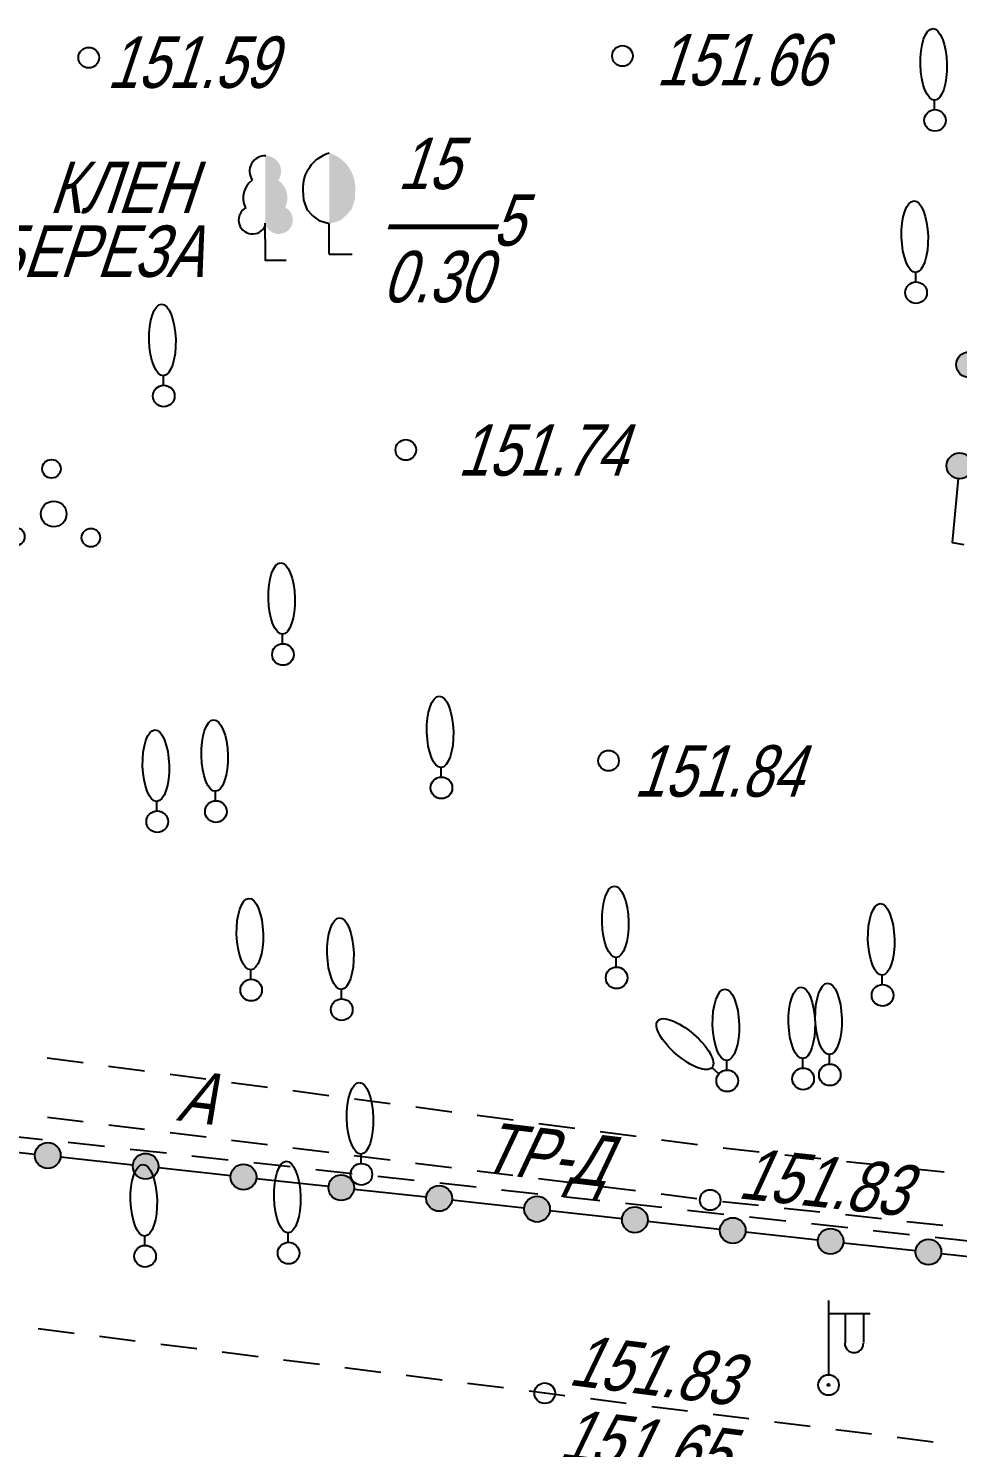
# Model space of a CAD drawing. Header units: metres. Extents: x 4400 to 4556, y 11262 to 11402.
# Drawn here: x 4476.61 to 4494.66, y 11345.81 to 11373.38 of the extents above; entities that cross this region are included whole.
import ezdxf
from ezdxf.enums import TextEntityAlignment as Align

# ---------------------------------------------------------------- set-up
doc = ezdxf.new("R2010")
doc.units = ezdxf.units.M
doc.header["$MEASUREMENT"] = 0
for name, color, linetype, lineweight in [('Горизонтали', 7, 'Continuous', 25), ('Граница улицы', 7, 'Continuous', 25), ('Леса и газоны', 7, 'Continuous', 25), ('Ограды', 7, 'Continuous', 25), ('Отдельно стоящее дерево', 7, 'Continuous', 25), ('Фонари', 7, 'Continuous', 25), ('Фонтаны', 7, 'Continuous', 25)]:
    doc.layers.add(name, color=color, linetype=linetype, lineweight=lineweight)
doc.styles.add('Style-RUSSIAN_1251 I 0.32289', font='RUSSIAN_1251.shx', dxfattribs={"oblique": 18.5})

# ---------------------------------------------------------------- blocks, each defined once
blk = doc.blocks.new('PIKET_141')
at = {"layer": 'Горизонтали', "color": 7, "linetype": 'Continuous', "lineweight": 25}
blk.add_arc((0, 0), 0.2, 0, 360, dxfattribs=at)
blk = doc.blocks.new('PIKET_142')
at = {"layer": 'Горизонтали', "color": 7, "linetype": 'Continuous', "lineweight": 25}
blk.add_arc((0, 0), 0.2, 0, 360, dxfattribs=at)
blk = doc.blocks.new('PIKET_153')
at = {"layer": 'Горизонтали', "color": 7, "linetype": 'Continuous', "lineweight": 25}
blk.add_arc((0, 0), 0.2, 0, 360, dxfattribs=at)
blk = doc.blocks.new('PIKET_165')
at = {"layer": 'Горизонтали', "color": 7, "linetype": 'Continuous', "lineweight": 25}
blk.add_arc((0, 0), 0.2, 0, 360, dxfattribs=at)
blk = doc.blocks.new('PIKET_166')
at = {"layer": 'Горизонтали', "color": 7, "linetype": 'Continuous', "lineweight": 25}
blk.add_arc((0, 0), 0.2, 0, 360, dxfattribs=at)
blk = doc.blocks.new('PIKET_197')
at = {"layer": 'Горизонтали', "color": 7, "linetype": 'Continuous', "lineweight": 25}
blk.add_arc((0, 0), 0.2, 0, 360, dxfattribs=at)
blk = doc.blocks.new('msdElementTypeLineString_55')
at = {"layer": 'Ограды', "linetype": 'Continuous', "lineweight": 25}
h = blk.add_hatch(color=7, dxfattribs=at)
edge = h.paths.add_edge_path()
edge.add_arc((0.577, 5.045), 0.25, 0, 360)
h = blk.add_hatch(color=7, dxfattribs=at)
edge = h.paths.add_edge_path()
edge.add_arc((0.391, 3.081), 0.25, 0, 360)
at = {"layer": 'Ограды', "color": 7, "linetype": 'Continuous', "lineweight": 25, "flags": 128}
blk.add_lwpolyline([(0.367, 2.832), (0.25, 1.594), (0.475, 1.552)], dxfattribs=at)
at = {"layer": 'Ограды', "color": 7, "linetype": 'Continuous', "lineweight": 25}
for centre in [(0.577, 5.045), (0.577, 5.045), (0.391, 3.081), (0.391, 3.081)]:
    blk.add_circle(centre, 0.25, dxfattribs=at)
blk = doc.blocks.new('KUST1_20')
at = {"layer": 'Отдельно стоящее дерево', "color": 7, "linetype": 'Continuous', "lineweight": 25}
for centre, radius in [((-0.044, 0.877), 0.18), ((0, 0), 0.25), ((-0.745, -0.439), 0.18), ((0.723, -0.461), 0.18)]:
    blk.add_arc(centre, radius, 0, 360, dxfattribs=at)
blk = doc.blocks.new('DEREVO_117')
at = {"layer": 'Отдельно стоящее дерево', "color": 7, "linetype": 'Continuous', "lineweight": 25, "flags": 128}
blk.add_lwpolyline([(-0.007, 0.21), (-0.007, 0.393)], dxfattribs=at)
at = {"layer": 'Отдельно стоящее дерево', "color": 7, "linetype": 'Continuous', "lineweight": 25}
blk.add_arc((0, 0), 0.21, 0, 359.99999, dxfattribs=at)
blk.add_ellipse((-0.0255, 1.088), major_axis=(-0.0185, 0.695), ratio=0.3698286, dxfattribs=at)
blk = doc.blocks.new('DEREVO_125')
at = {"layer": 'Отдельно стоящее дерево', "color": 7, "linetype": 'Continuous', "lineweight": 25, "flags": 128}
blk.add_lwpolyline([(-0.007, 0.21), (-0.007, 0.393)], dxfattribs=at)
at = {"layer": 'Отдельно стоящее дерево', "color": 7, "linetype": 'Continuous', "lineweight": 25}
blk.add_arc((0, 0), 0.21, 0, 359.99999, dxfattribs=at)
blk.add_ellipse((-0.0255, 1.088), major_axis=(-0.0185, 0.695), ratio=0.3698286, dxfattribs=at)
blk = doc.blocks.new('DEREVO_128')
at = {"layer": 'Отдельно стоящее дерево', "color": 7, "linetype": 'Continuous', "lineweight": 25, "flags": 128}
blk.add_lwpolyline([(-0.007, 0.21), (-0.007, 0.393)], dxfattribs=at)
at = {"layer": 'Отдельно стоящее дерево', "color": 7, "linetype": 'Continuous', "lineweight": 25}
blk.add_arc((0, 0), 0.21, 0, 360, dxfattribs=at)
blk.add_ellipse((-0.026, 1.088), major_axis=(-0.019, 0.695), ratio=0.369829, dxfattribs=at)
blk = doc.blocks.new('DEREVO_129')
at = {"layer": 'Отдельно стоящее дерево', "color": 7, "linetype": 'Continuous', "lineweight": 25, "flags": 128}
blk.add_lwpolyline([(-0.007, 0.21), (-0.007, 0.393)], dxfattribs=at)
at = {"layer": 'Отдельно стоящее дерево', "color": 7, "linetype": 'Continuous', "lineweight": 25}
blk.add_arc((0, 0), 0.21, 0, 359.99999, dxfattribs=at)
blk.add_ellipse((-0.0255, 1.088), major_axis=(-0.0185, 0.695), ratio=0.3698286, dxfattribs=at)
blk = doc.blocks.new('DEREVO_130')
at = {"layer": 'Отдельно стоящее дерево', "color": 7, "linetype": 'Continuous', "lineweight": 25, "flags": 128}
blk.add_lwpolyline([(-0.007, 0.21), (-0.007, 0.393)], dxfattribs=at)
at = {"layer": 'Отдельно стоящее дерево', "color": 7, "linetype": 'Continuous', "lineweight": 25}
blk.add_arc((0, 0), 0.21, 0, 359.99999, dxfattribs=at)
blk.add_ellipse((-0.0255, 1.088), major_axis=(-0.0185, 0.695), ratio=0.3698286, dxfattribs=at)
blk = doc.blocks.new('DEREVO_131')
at = {"layer": 'Отдельно стоящее дерево', "color": 7, "linetype": 'Continuous', "lineweight": 25, "flags": 128}
blk.add_lwpolyline([(-0.007, 0.21), (-0.007, 0.393)], dxfattribs=at)
at = {"layer": 'Отдельно стоящее дерево', "color": 7, "linetype": 'Continuous', "lineweight": 25}
blk.add_arc((0, 0), 0.21, 0, 359.99999, dxfattribs=at)
blk.add_ellipse((-0.0255, 1.088), major_axis=(-0.0185, 0.695), ratio=0.3698286, dxfattribs=at)
blk = doc.blocks.new('DEREVO_132')
at = {"layer": 'Отдельно стоящее дерево', "color": 7, "linetype": 'Continuous', "lineweight": 25, "flags": 128}
blk.add_lwpolyline([(-0.007, 0.21), (-0.007, 0.393)], dxfattribs=at)
at = {"layer": 'Отдельно стоящее дерево', "color": 7, "linetype": 'Continuous', "lineweight": 25}
blk.add_arc((0, 0), 0.21, 0, 359.99999, dxfattribs=at)
blk.add_ellipse((-0.0255, 1.088), major_axis=(-0.0185, 0.695), ratio=0.3698286, dxfattribs=at)
blk = doc.blocks.new('DEREVO_135')
at = {"layer": 'Отдельно стоящее дерево', "color": 7, "linetype": 'Continuous', "lineweight": 25, "flags": 128}
blk.add_lwpolyline([(-0.007, 0.21), (-0.007, 0.393)], dxfattribs=at)
at = {"layer": 'Отдельно стоящее дерево', "color": 7, "linetype": 'Continuous', "lineweight": 25}
blk.add_arc((0, 0), 0.21, 0, 359.99999, dxfattribs=at)
blk.add_ellipse((-0.0255, 1.088), major_axis=(-0.0185, 0.695), ratio=0.3698286, dxfattribs=at)
blk = doc.blocks.new('DEREVO_136')
at = {"layer": 'Отдельно стоящее дерево', "color": 7, "linetype": 'Continuous', "lineweight": 25, "flags": 128}
blk.add_lwpolyline([(-0.007, 0.21), (-0.007, 0.393)], dxfattribs=at)
at = {"layer": 'Отдельно стоящее дерево', "color": 7, "linetype": 'Continuous', "lineweight": 25}
blk.add_arc((0, 0), 0.21, 0, 359.99999, dxfattribs=at)
blk.add_ellipse((-0.0255, 1.088), major_axis=(-0.0185, 0.695), ratio=0.3698286, dxfattribs=at)
blk = doc.blocks.new('DEREVO_137')
at = {"layer": 'Отдельно стоящее дерево', "color": 7, "linetype": 'Continuous', "lineweight": 25, "flags": 128}
blk.add_lwpolyline([(-0.007, 0.21), (-0.007, 0.393)], dxfattribs=at)
at = {"layer": 'Отдельно стоящее дерево', "color": 7, "linetype": 'Continuous', "lineweight": 25}
blk.add_arc((0, 0), 0.21, 0, 359.99999, dxfattribs=at)
blk.add_ellipse((-0.0255, 1.088), major_axis=(-0.0185, 0.695), ratio=0.3698286, dxfattribs=at)
blk = doc.blocks.new('DEREVO_139')
at = {"layer": 'Отдельно стоящее дерево', "color": 7, "linetype": 'Continuous', "lineweight": 25, "flags": 128}
blk.add_lwpolyline([(-0.007, 0.21), (-0.007, 0.393)], dxfattribs=at)
at = {"layer": 'Отдельно стоящее дерево', "color": 7, "linetype": 'Continuous', "lineweight": 25}
blk.add_arc((0, 0), 0.21, 0, 359.99999, dxfattribs=at)
blk.add_ellipse((-0.0255, 1.088), major_axis=(-0.0185, 0.695), ratio=0.3698286, dxfattribs=at)
blk = doc.blocks.new('DEREVO_140')
at = {"layer": 'Отдельно стоящее дерево', "color": 7, "linetype": 'Continuous', "lineweight": 25, "flags": 128}
blk.add_lwpolyline([(-0.007, 0.21), (-0.007, 0.393)], dxfattribs=at)
at = {"layer": 'Отдельно стоящее дерево', "color": 7, "linetype": 'Continuous', "lineweight": 25}
blk.add_arc((0, 0), 0.21, 0, 359.99999, dxfattribs=at)
blk.add_ellipse((-0.0255, 1.088), major_axis=(-0.0185, 0.695), ratio=0.3698286, dxfattribs=at)
blk = doc.blocks.new('DEREVO_141')
at = {"layer": 'Отдельно стоящее дерево', "color": 7, "linetype": 'Continuous', "lineweight": 25, "flags": 128}
blk.add_lwpolyline([(-0.007, 0.21), (-0.007, 0.393)], dxfattribs=at)
at = {"layer": 'Отдельно стоящее дерево', "color": 7, "linetype": 'Continuous', "lineweight": 25}
blk.add_arc((0, 0), 0.21, 0, 359.99999, dxfattribs=at)
blk.add_ellipse((-0.0255, 1.088), major_axis=(-0.0185, 0.695), ratio=0.3698286, dxfattribs=at)
blk = doc.blocks.new('DEREVO_142')
at = {"layer": 'Отдельно стоящее дерево', "color": 7, "linetype": 'Continuous', "lineweight": 25, "flags": 128}
blk.add_lwpolyline([(-0.007, 0.21), (-0.007, 0.393)], dxfattribs=at)
at = {"layer": 'Отдельно стоящее дерево', "color": 7, "linetype": 'Continuous', "lineweight": 25}
blk.add_arc((0, 0), 0.21, 0, 359.99999, dxfattribs=at)
blk.add_ellipse((-0.0255, 1.088), major_axis=(-0.0185, 0.695), ratio=0.3698286, dxfattribs=at)
blk = doc.blocks.new('DEREVO_143')
at = {"layer": 'Отдельно стоящее дерево', "color": 7, "linetype": 'Continuous', "lineweight": 25, "flags": 128}
blk.add_lwpolyline([(-0.007, 0.21), (-0.007, 0.393)], dxfattribs=at)
at = {"layer": 'Отдельно стоящее дерево', "color": 7, "linetype": 'Continuous', "lineweight": 25}
blk.add_arc((0, 0), 0.21, 0, 360, dxfattribs=at)
blk.add_ellipse((-0.025, 1.088), major_axis=(-0.019, 0.695), ratio=0.369829, dxfattribs=at)
blk = doc.blocks.new('DEREVO_148')
at = {"layer": 'Отдельно стоящее дерево', "color": 7, "linetype": 'Continuous', "lineweight": 25, "flags": 128}
blk.add_lwpolyline([(-0.007, 0.21), (-0.007, 0.393)], dxfattribs=at)
at = {"layer": 'Отдельно стоящее дерево', "color": 7, "linetype": 'Continuous', "lineweight": 25}
blk.add_arc((0, 0), 0.21, 0, 359.99999, dxfattribs=at)
blk.add_ellipse((-0.0255, 1.088), major_axis=(-0.0185, 0.695), ratio=0.3698286, dxfattribs=at)
blk = doc.blocks.new('FONAR5_7')
at = {"layer": 'Фонари', "color": 7, "linetype": 'Continuous', "lineweight": 25}
for p, q in [((0.003, 0.2), (0.003, 1.641)), ((0.017, 1.388), (0.805, 1.388)), ((0.322, 1.371), (0.322, 0.816)), ((0.676, 1.378), (0.676, 0.823))]:
    blk.add_line(p, q, dxfattribs=at)
for centre, radius, start, end in [((0.496, 0.809), 0.181, 180, 0), ((0, 0), 0.2, 0, 360), ((0, 0), 0.02, 0, 360)]:
    blk.add_arc(centre, radius, start, end, dxfattribs=at)
blk = doc.blocks.new('DEREVO_162')
at = {"layer": 'Отдельно стоящее дерево', "color": 7, "linetype": 'Continuous', "lineweight": 25, "flags": 128}
blk.add_lwpolyline([(-0.007, 0.21), (-0.007, 0.393)], dxfattribs=at)
at = {"layer": 'Отдельно стоящее дерево', "color": 7, "linetype": 'Continuous', "lineweight": 25}
blk.add_arc((0, 0), 0.21, 0, 359.99999, dxfattribs=at)
blk.add_ellipse((-0.0255, 1.088), major_axis=(-0.0185, 0.695), ratio=0.3698286, dxfattribs=at)
blk = doc.blocks.new('DEREVO_163')
at = {"layer": 'Отдельно стоящее дерево', "color": 7, "linetype": 'Continuous', "lineweight": 25, "flags": 128}
blk.add_lwpolyline([(-0.007, 0.21), (-0.007, 0.393)], dxfattribs=at)
at = {"layer": 'Отдельно стоящее дерево', "color": 7, "linetype": 'Continuous', "lineweight": 25}
blk.add_arc((0, 0), 0.21, 0, 360, dxfattribs=at)
blk.add_ellipse((-0.025, 1.088), major_axis=(-0.019, 0.695), ratio=0.369829, dxfattribs=at)
blk = doc.blocks.new('LISTVL')
at = {"layer": 'Леса и газоны', "linetype": 'Continuous', "lineweight": 25}
blk.add_hatch(color=7, dxfattribs=at).paths.add_polyline_path([(0, 0.716, 1.560755), (0.385, 1.024), (0.388, 1.03, 0.363475), (0.254, 1.552), (0.254, 1.559, 0.605867), (0, 2.03)])
at = {"layer": 'Леса и газоны', "color": 7, "linetype": 'Continuous', "lineweight": 25}
blk.add_line((0.25, 0.511), (0.251, 0.511), dxfattribs=at)
at = {"layer": 'Леса и газоны', "color": 7, "linetype": 'Continuous', "lineweight": 25, "flags": 128}
for points in [[(0, 0.41), (0, 0.716)], [(0, 0.41), (0, 0), (0.403, 0)]]:
    blk.add_lwpolyline(points, dxfattribs=at)
at = {"layer": 'Леса и газоны', "color": 7, "linetype": 'Continuous', "lineweight": 25}
for centre, radius, start, end in [((-0.004, 1.728), 0.302, 87.9054, 214.1094), ((-0.01, 1.211), 0.42, 125.6529, 205.5526), ((-0.248, 0.781), 0.271, 117.6072, 335.8238)]:
    blk.add_arc(centre, radius, start, end, dxfattribs=at)
blk = doc.blocks.new('MLISTV')
at = {"layer": 'Леса и газоны', "linetype": 'Continuous', "lineweight": 25}
blk.add_hatch(color=7, dxfattribs=at).paths.add_polyline_path([(0, 0.59), (0.173, 0.641), (0.228, 0.669), (0.329, 0.758), (0.422, 0.856), (0.449, 0.903), (0.47, 0.98), (0.496, 1.053), (0.498, 1.062), (0.505, 1.248, 0.341141), (0, 1.97)])
at = {"layer": 'Леса и газоны', "color": 7, "linetype": 'Continuous', "lineweight": 25}
blk.add_line((0, 0), (0, 0.59), dxfattribs=at)
at = {"layer": 'Леса и газоны', "color": 7, "linetype": 'Continuous', "lineweight": 25, "flags": 128}
blk.add_lwpolyline([(0, 0.59), (-0.173, 0.641), (-0.329, 0.758), (-0.422, 0.856), (-0.47, 0.98), (-0.496, 1.053), (-0.506, 1.248), (-0.506, 1.248, -0.344174), (0, 1.97)], format="xyb", dxfattribs=at)
blk.add_lwpolyline([(0, 0), (0.443, 0)], dxfattribs=at)
blk = doc.blocks.new('msdElementTypeLineString_77')
at = {"layer": 'Граница улицы', "color": 7, "linetype": 'Continuous', "lineweight": 25}
for p, q in [((13.147, 4.138), (12.449, 4.231)), ((14.341, 3.979), (13.643, 4.072)), ((15.534, 3.82), (14.837, 3.913)), ((16.728, 3.66), (16.03, 3.754)), ((17.922, 3.501), (17.224, 3.594)), ((19.115, 3.342), (18.417, 3.435)), ((20.309, 3.183), (19.611, 3.276)), ((21.502, 3.024), (20.804, 3.117)), ((22.696, 2.865), (21.998, 2.958)), ((23.889, 2.706), (23.191, 2.799)), ((25.083, 2.547), (24.385, 2.64)), ((27.475, 2.274), (26.775, 2.349)), ((28.673, 2.144), (27.973, 2.22)), ((29.87, 2.014), (29.17, 2.09))]:
    blk.add_line(p, q, dxfattribs=at)
at = {"layer": 'Граница улицы', "color": 7, "linetype": 'Continuous', "lineweight": 25, "flags": 128}
blk.add_lwpolyline([(26.278, 2.403), (25.635, 2.473), (25.578, 2.48)], dxfattribs=at)
blk = doc.blocks.new('msdElementTypeLineString_82')
at = {"layer": 'Ограды', "linetype": 'Continuous', "lineweight": 25}
h = blk.add_hatch(color=7, dxfattribs=at)
edge = h.paths.add_edge_path()
edge.add_arc((5.002, 13.295), 0.25, 0, 360)
h = blk.add_hatch(color=7, dxfattribs=at)
edge = h.paths.add_edge_path()
edge.add_arc((6.903, 13.086), 0.25, 0, 360)
h = blk.add_hatch(color=7, dxfattribs=at)
edge = h.paths.add_edge_path()
edge.add_arc((8.804, 12.878), 0.25, 0, 360)
h = blk.add_hatch(color=7, dxfattribs=at)
edge = h.paths.add_edge_path()
edge.add_arc((10.704, 12.67), 0.25, 0, 360)
h = blk.add_hatch(color=7, dxfattribs=at)
edge = h.paths.add_edge_path()
edge.add_arc((12.605, 12.461), 0.25, 0, 360)
h = blk.add_hatch(color=7, dxfattribs=at)
edge = h.paths.add_edge_path()
edge.add_arc((14.506, 12.253), 0.25, 0, 360)
h = blk.add_hatch(color=7, dxfattribs=at)
edge = h.paths.add_edge_path()
edge.add_arc((16.406, 12.045), 0.25, 0, 360)
h = blk.add_hatch(color=7, dxfattribs=at)
edge = h.paths.add_edge_path()
edge.add_arc((18.307, 11.837), 0.25, 0, 360)
h = blk.add_hatch(color=7, dxfattribs=at)
edge = h.paths.add_edge_path()
edge.add_arc((20.208, 11.628), 0.25, 0, 360)
h = blk.add_hatch(color=7, dxfattribs=at)
edge = h.paths.add_edge_path()
edge.add_arc((22.108, 11.42), 0.25, 0, 360)
at = {"layer": 'Ограды', "color": 7, "linetype": 'Continuous', "lineweight": 25}
for p, q in [((3.35, 13.476), (4.753, 13.322)), ((5.251, 13.267), (6.654, 13.114)), ((7.151, 13.059), (8.555, 12.905)), ((9.052, 12.851), (10.455, 12.697)), ((10.953, 12.643), (12.356, 12.489)), ((12.853, 12.434), (14.257, 12.28)), ((14.754, 12.226), (16.157, 12.072)), ((16.654, 12.018), (18.058, 11.864)), ((18.555, 11.809), (19.959, 11.656)), ((20.456, 11.601), (21.859, 11.447)), ((22.356, 11.393), (23.76, 11.239))]:
    blk.add_line(p, q, dxfattribs=at)
for centre in [(5.002, 13.295), (5.002, 13.295), (6.903, 13.086), (6.903, 13.086), (8.804, 12.878), (8.804, 12.878), (10.704, 12.67), (10.704, 12.67), (12.605, 12.461), (12.605, 12.461), (14.506, 12.253), (14.506, 12.253), (16.406, 12.045), (16.406, 12.045), (18.307, 11.837), (18.307, 11.837), (20.208, 11.628), (20.208, 11.628), (22.108, 11.42), (22.108, 11.42)]:
    blk.add_circle(centre, 0.25, dxfattribs=at)
blk = doc.blocks.new('msdElementTypeShape_3')
at = {"layer": 'Граница улицы', "color": 7, "linetype": 'Continuous', "lineweight": 25}
for p, q in [((5.054, 13.842), (5.75, 13.755)), ((6.246, 13.693), (6.942, 13.606)), ((7.438, 13.543), (8.134, 13.456)), ((8.63, 13.394), (9.326, 13.307)), ((9.822, 13.245), (10.518, 13.158)), ((11.014, 13.096), (11.71, 13.009)), ((12.206, 12.947), (12.902, 12.86)), ((13.398, 12.798), (14.094, 12.711)), ((14.59, 12.649), (15.286, 12.562)), ((15.782, 12.5), (16.478, 12.413)), ((16.974, 12.35), (17.67, 12.263)), ((18.166, 12.205), (18.864, 12.13)), ((19.361, 12.076), (20.058, 12.001)), ((20.555, 11.947), (21.252, 11.871)), ((21.749, 11.817), (22.447, 11.742)), ((5.57, 9.64), (4.874, 9.729)), ((6.761, 9.489), (6.066, 9.577)), ((7.953, 9.337), (7.257, 9.426)), ((9.145, 9.186), (8.449, 9.274)), ((10.337, 9.034), (9.641, 9.123)), ((11.528, 8.883), (10.833, 8.971)), ((12.72, 8.731), (12.024, 8.82)), ((13.912, 8.58), (13.216, 8.668)), ((16.295, 8.279), (15.6, 8.366)), ((17.487, 8.129), (16.792, 8.216)), ((18.679, 7.979), (17.984, 8.067)), ((19.871, 7.829), (19.175, 7.917)), ((21.063, 7.679), (20.367, 7.767)), ((22.255, 7.529), (21.559, 7.617))]:
    blk.add_line(p, q, dxfattribs=at)
at = {"layer": 'Граница улицы', "color": 7, "linetype": 'Continuous', "lineweight": 25, "flags": 128}
blk.add_lwpolyline([(15.104, 8.429), (14.713, 8.478), (14.408, 8.517)], dxfattribs=at)
blk = doc.blocks.new('msdElementTypeLineString_94')
at = {"layer": 'Фонтаны', "color": 7, "linetype": 'Continuous', "lineweight": 25}
for p, q in [((52.403, 5.479), (53.109, 5.402)), ((53.606, 5.347), (54.312, 5.27)), ((54.809, 5.215), (55.515, 5.138)), ((56.012, 5.083), (56.718, 5.006)), ((57.215, 4.952), (57.921, 4.874)), ((58.418, 4.82), (59.124, 4.742)), ((59.621, 4.688), (60.327, 4.611)), ((60.824, 4.556), (61.53, 4.479)), ((62.027, 4.424), (62.733, 4.347)), ((63.23, 4.292), (63.936, 4.215)), ((64.433, 4.161), (65.139, 4.083)), ((65.636, 4.029), (66.342, 3.951)), ((66.839, 3.897), (67.545, 3.82)), ((68.043, 3.765), (68.749, 3.688)), ((69.246, 3.633), (69.952, 3.556)), ((70.449, 3.501), (71.155, 3.424))]:
    blk.add_line(p, q, dxfattribs=at)
blk = doc.blocks.new('msdElementTypeTextNode_11')
at = {"layer": 'Леса и газоны', "color": 7, "linetype": 'Continuous', "lineweight": 25, "style": 'Style-RUSSIAN_1251 I 0.32289', "oblique": 18.5, "width": 0.8}
for s, p in [(' 15', (0, 1.1)), ('——5', (0, 0)), ('0.30', (0, -1.1))]:
    blk.add_text(s, height=1, dxfattribs=at).set_placement(p, align=Align.MIDDLE_LEFT)

msp = doc.modelspace()

# ---------------------------------------------------------------- block references
at = {"layer": 'Горизонтали', "color": 7, "linetype": 'Continuous', "lineweight": 25}
for name, p in [('PIKET_166', (4488.151, 11372.849)), ('PIKET_165', (4477.785, 11372.816)), ('PIKET_197', (4483.943, 11365.194)), ('PIKET_141', (4487.882, 11359.157)), ('PIKET_142', (4489.856, 11350.622)), ('PIKET_153', (4486.642, 11346.869))]:
    msp.add_blockref(name, p, dxfattribs=at)
at = {"layer": 'Граница улицы', "color": 7, "linetype": 'Continuous', "lineweight": 25}
for name, p in [('msdElementTypeLineString_77', (4464.528, 11349.147)), ('msdElementTypeShape_3', (4471.929, 11338.391))]:
    msp.add_blockref(name, p, dxfattribs=at)
at = {"layer": 'Леса и газоны', "color": 7, "linetype": 'Continuous', "lineweight": 25}
for name, p in [('msdElementTypeTextNode_11', (4483.481, 11369.661)), ('LISTVL', (4481.215, 11368.881)), ('MLISTV', (4482.456, 11368.995))]:
    msp.add_blockref(name, p, dxfattribs=at)
at = {"layer": 'Ограды', "color": 7, "linetype": 'Continuous', "lineweight": 25}
for name, p in [('msdElementTypeLineString_55', (4494.306, 11361.805)), ('msdElementTypeLineString_82', (4471.987, 11338.192))]:
    msp.add_blockref(name, p, dxfattribs=at)
at = {"layer": 'Отдельно стоящее дерево', "color": 7, "linetype": 'Continuous', "lineweight": 25}
for name, p in [('DEREVO_130', (4494.222, 11371.597)), ('DEREVO_131', (4493.855, 11368.25)), ('DEREVO_117', (4479.242, 11366.243)), ('KUST1_20', (4477.104, 11363.951)), ('DEREVO_125', (4481.557, 11361.22)), ('DEREVO_132', (4484.636, 11358.63)), ('DEREVO_129', (4480.255, 11358.169)), ('DEREVO_128', (4479.115, 11357.973)), ('DEREVO_135', (4480.94, 11354.7)), ('DEREVO_137', (4488.038, 11354.939)), ('DEREVO_139', (4493.203, 11354.598)), ('DEREVO_136', (4482.7, 11354.321)), ('DEREVO_140', (4492.18, 11353.054)), ('DEREVO_142', (4490.186, 11352.938)), ('DEREVO_141', (4491.661, 11352.976)), ('DEREVO_148', (4483.081, 11351.122)), ('DEREVO_163', (4478.88, 11349.53)), ('DEREVO_162', (4481.666, 11349.591))]:
    msp.add_blockref(name, p, dxfattribs=at)
at = {"layer": 'Отдельно стоящее дерево', "color": 7, "linetype": 'Continuous', "lineweight": 25, "rotation": 47.7059651783724}
msp.add_blockref('DEREVO_143', (4490.186, 11352.938), dxfattribs=at)
at = {"layer": 'Фонари', "color": 7, "linetype": 'Continuous', "lineweight": 25}
msp.add_blockref('FONAR5_7', (4492.155, 11347.029), dxfattribs=at)
at = {"layer": 'Фонтаны', "color": 7, "linetype": 'Continuous', "lineweight": 25}
msp.add_blockref('msdElementTypeLineString_94', (4423.778, 11346.398), dxfattribs=at)

# ---------------------------------------------------------------- texts
at = {"layer": 'Горизонтали', "color": 7, "linetype": 'Continuous', "lineweight": 25, "style": 'Style-RUSSIAN_1251 I 0.32289', "oblique": 18.5}
for s, width, p in [('151.59', 0.799996, (4478.132, 11372.228)), ('151.66', 0.799996, (4488.8, 11372.275)), ('151.74', 0.8, (4484.943, 11364.694)), ('151.84', 0.799996, (4488.365, 11358.458))]:
    msp.add_text(s, height=1, dxfattribs=dict(at, width=width)).set_placement(p)
at = {"layer": 'Горизонтали', "color": 7, "linetype": 'Continuous', "lineweight": 25, "style": 'Style-RUSSIAN_1251 I 0.32289', "oblique": 18.5, "width": 0.799996}
for rotation, p in [(353.8207, (4490.375, 11350.658)), (352.838, (4487.083, 11347.032))]:
    msp.add_text('151.83', height=1, rotation=rotation, dxfattribs=at).set_placement(p)
msp.add_text('151.65', height=1, rotation=352.838, dxfattribs=at).set_placement((4487.02, 11346.587), align=Align.TOP_LEFT)
at = {"layer": 'Граница улицы', "color": 7, "linetype": 'Continuous', "lineweight": 25, "style": 'Style-RUSSIAN_1251 I 0.32289', "oblique": 18.5, "width": 0.799996}
msp.add_text('А', height=1, rotation=352.8693, dxfattribs=at).set_placement((4479.474, 11352.172))
at = {"layer": 'Леса и газоны', "color": 7, "linetype": 'Continuous', "lineweight": 25, "style": 'Style-RUSSIAN_1251 I 0.32289', "oblique": 18.5, "width": 0.8}
for s, p in [('КЛЕН', (4477.007, 11369.797)), ('БЕРЕЗА', (4475.794, 11368.556))]:
    msp.add_text(s, height=1, dxfattribs=at).set_placement(p)
at = {"layer": 'Фонтаны', "color": 7, "linetype": 'Continuous', "lineweight": 25, "style": 'Style-RUSSIAN_1251 I 0.32289', "oblique": 18.5, "width": 0.799996}
msp.add_text('ТР-Д', height=1, rotation=353.1965, dxfattribs=at).set_placement((4485.369, 11351.164))

doc.saveas('drawing.dxf')
